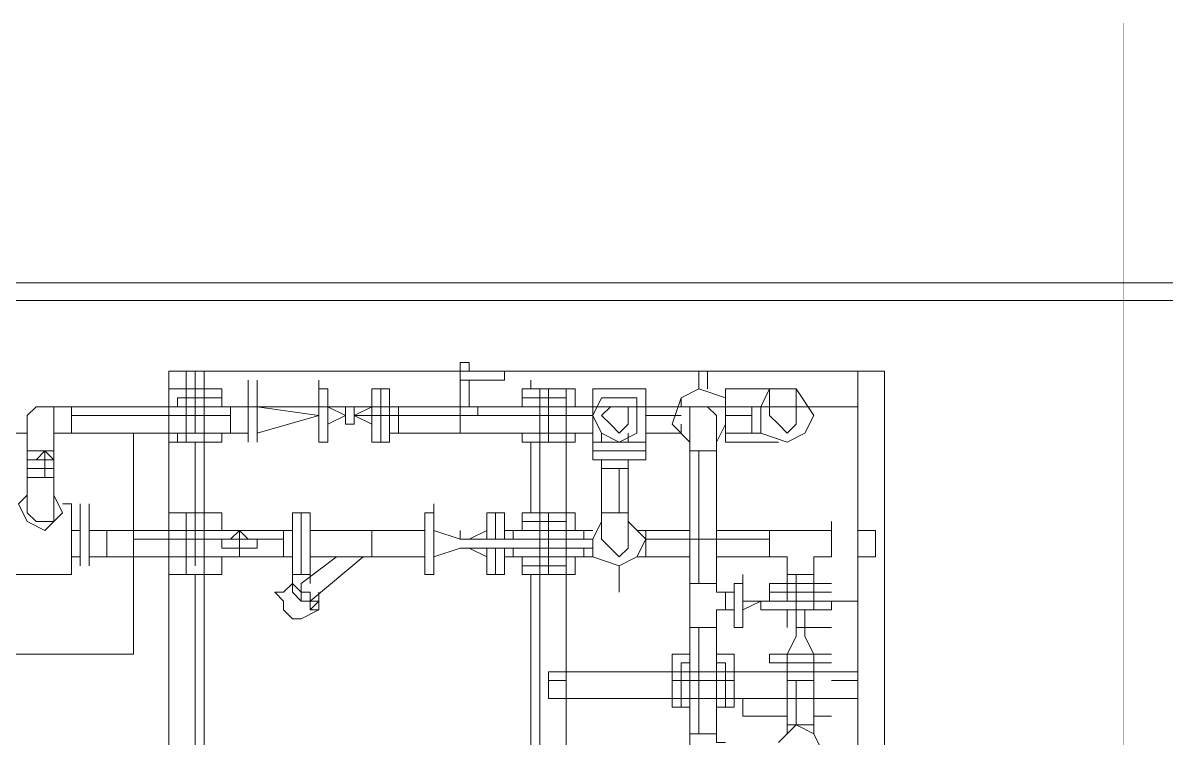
# Model space of a CAD drawing. Header units: inches. Extents: x -1128 to 651, y 96 to 845.
# Drawn here: x -1089.181 to -1085.506, y 719.782 to 722.081 of the extents above; entities that cross this region are included whole.
import ezdxf

# ---------------------------------------------------------------- set-up
doc = ezdxf.new("R2010")
doc.units = ezdxf.units.IN
doc.header["$MEASUREMENT"] = 0
for name, color, linetype, lineweight in [('Cables', 7, 'Continuous', 0), ('Equipment', 7, 'Continuous', 0), ('Layout', 6, 'Continuous', 18)]:
    doc.layers.add(name, color=color, linetype=linetype, lineweight=lineweight)

msp = doc.modelspace()

# ---------------------------------------------------------------- linework, layer by layer
at = {"layer": 'Cables', "color": 0, "lineweight": 0}
msp.add_lwpolyline([(-1090.5581, 721.1881), (-1064.4141, 721.1881)], dxfattribs=at)
msp.add_open_spline([(-1064.4536, 721.2449), (-1064.4536, 721.2449), (-1064.3906, 721.2449), (-1064.3906, 721.2449), (-1064.3906, 721.2449), (-1064.4536, 721.2449), (-1064.4536, 721.2449), (-1064.4536, 721.2449), (-1090.5581, 721.2449), (-1090.5581, 721.2449)], degree=3, knots=[0, 0, 0, 0, 1, 1, 1, 2, 2, 2, 3, 3, 3, 3], dxfattribs=at)
at = {"layer": 'Equipment', "color": 0}
for points in [[(-1088.712, 720.9609), (-1088.712, 718.5185)], [(-1088.5985, 718.5185), (-1088.5985, 720.9609), (-1088.712, 720.9609)], [(-1088.712, 720.9609), (-1088.6269, 720.9609)], [(-1088.712, 720.9609), (-1088.712, 720.9042)], [(-1086.4969, 720.8473), (-1086.4969, 720.9609), (-1088.6553, 720.9609), (-1088.6553, 720.8473), (-1086.4969, 720.8473)], [(-1087.7749, 720.9609), (-1088.6553, 720.9609), (-1088.6553, 720.9042)], [(-1088.6269, 720.9609), (-1088.6269, 720.9042)], [(-1087.7749, 720.9893), (-1087.7465, 720.9893)], [(-1087.7749, 720.9609), (-1087.7749, 720.9893)], [(-1087.7749, 720.9609), (-1087.7749, 720.9893)], [(-1087.7465, 720.9893), (-1087.7749, 720.9893)], [(-1087.7749, 720.9893), (-1087.7749, 720.9609)], [(-1087.7749, 720.9326), (-1087.7749, 720.9609)], [(-1087.6328, 720.9609), (-1087.7749, 720.9609)], [(-1087.7465, 720.9609), (-1087.7749, 720.9609)], [(-1087.6328, 720.9609), (-1087.7749, 720.9609)], [(-1087.7465, 720.9893), (-1087.7465, 720.9609)], [(-1087.6328, 720.9326), (-1087.6328, 720.9609)], [(-1087.0081, 720.9609), (-1087.6328, 720.9609)], [(-1086.9797, 720.9609), (-1087.0081, 720.9609)], [(-1087.0081, 720.9609), (-1087.0081, 720.9042)], [(-1086.9797, 720.9609), (-1087.0081, 720.9609)], [(-1086.9797, 720.9609), (-1086.9797, 720.9042)], [(-1086.7809, 720.9609), (-1086.9797, 720.9609)], [(-1086.6956, 720.9609), (-1086.7809, 720.9609)], [(-1086.582, 720.9609), (-1086.6956, 720.9609)], [(-1086.4969, 720.9609), (-1086.582, 720.9609)], [(-1086.4969, 718.6037), (-1086.4117, 718.6037), (-1086.4117, 720.9609)], [(-1086.4969, 718.6037), (-1086.4969, 720.9609), (-1086.4117, 720.9609)], [(-1086.4969, 720.9609), (-1086.4969, 720.5065)], [(-1086.4969, 720.9609), (-1086.4117, 720.9609)], [(-1086.4969, 720.8473), (-1086.4969, 720.9609)], [(-1086.4117, 720.9609), (-1086.4117, 720.4498)], [(-1088.4565, 720.9042), (-1088.4565, 720.9326)], [(-1088.4281, 720.9042), (-1088.4281, 720.9326)], [(-1088.2292, 720.9042), (-1088.2292, 720.9326)], [(-1087.7749, 720.9326), (-1087.7465, 720.9326)], [(-1087.6328, 720.9326), (-1087.7749, 720.9326)], [(-1087.7749, 720.8473), (-1087.7749, 720.9326), (-1087.7465, 720.9326), (-1087.7465, 720.8473)], [(-1087.7749, 720.9326), (-1087.7749, 720.8473)], [(-1087.5477, 720.9042), (-1087.5477, 720.9326)], [(-1088.712, 720.8473), (-1088.712, 720.9042), (-1088.5417, 720.9042)], [(-1088.6269, 720.8757), (-1088.6269, 720.9042)], [(-1088.5417, 720.8473), (-1088.5417, 720.9042)], [(-1088.4565, 720.9042), (-1088.4565, 720.7337)], [(-1088.4565, 720.9042), (-1088.4565, 720.7337)], [(-1088.4281, 720.7337), (-1088.4281, 720.9042)], [(-1088.4281, 720.7337), (-1088.4281, 720.9042)], [(-1088.2292, 720.9042), (-1088.2292, 720.7337)], [(-1088.2292, 720.9042), (-1088.2292, 720.7337)], [(-1088.2292, 720.7337), (-1088.2292, 720.9042)], [(-1088.2009, 720.9042), (-1088.2292, 720.9042)], [(-1088.2009, 720.7337), (-1088.2009, 720.9042)], [(-1088.0589, 720.9042), (-1088.0589, 720.7337)], [(-1088.0589, 720.9042), (-1088.0305, 720.9042)], [(-1088.0305, 720.9042), (-1088.0305, 720.7337)], [(-1088.0305, 720.7337), (-1088.0305, 720.9042)], [(-1088.002, 720.9042), (-1088.0305, 720.9042)], [(-1088.002, 720.7337), (-1088.002, 720.9042)], [(-1087.4056, 720.9042), (-1087.5761, 720.9042)], [(-1087.5761, 720.8473), (-1087.5761, 720.9042)], [(-1087.5477, 720.9042), (-1087.4341, 720.9042)], [(-1087.4341, 718.6037), (-1087.5192, 718.6037), (-1087.5192, 720.9042), (-1087.4341, 720.9042), (-1087.4341, 718.6037)], [(-1087.4909, 720.8757), (-1087.4909, 720.9042)], [(-1087.4909, 720.9042), (-1087.4909, 720.7337)], [(-1087.4056, 720.8473), (-1087.4056, 720.9042)], [(-1087.1784, 720.9042), (-1087.3489, 720.9042)], [(-1087.3489, 720.7337), (-1087.1784, 720.7337), (-1087.1784, 720.9042)], [(-1087.3489, 720.7337), (-1087.3489, 720.9042)], [(-1087.0081, 720.9042), (-1087.0649, 720.8757), (-1087.0933, 720.7906), (-1087.0365, 720.7337)], [(-1086.9513, 720.7337), (-1086.9228, 720.7906), (-1086.9228, 720.8757), (-1087.0081, 720.9042)], [(-1086.9228, 720.8473), (-1086.9228, 720.9042), (-1086.7809, 720.9042)], [(-1086.7809, 720.9042), (-1086.8092, 720.8473), (-1086.8092, 720.7621), (-1086.7241, 720.7337), (-1086.6672, 720.7621), (-1086.6389, 720.8189)], [(-1086.6956, 720.9042), (-1086.7809, 720.9042), (-1086.7809, 720.8189)], [(-1086.6956, 720.8189), (-1086.6956, 720.9042), (-1086.7809, 720.9042)], [(-1086.6389, 720.8189), (-1086.6956, 720.9042)], [(-1088.6837, 720.8473), (-1088.6837, 720.8757), (-1088.5417, 720.8757)], [(-1088.5417, 720.8473), (-1088.5417, 720.8757)], [(-1088.2292, 720.8473), (-1088.2292, 720.8757)], [(-1088.0305, 720.8473), (-1088.0305, 720.8757)], [(-1088.0305, 720.8473), (-1088.0305, 720.8757)], [(-1087.4341, 720.8473), (-1087.4341, 720.8757), (-1087.5761, 720.8757)], [(-1087.5761, 720.8473), (-1087.5761, 720.8757)], [(-1087.2069, 720.8189), (-1087.2069, 720.8757), (-1087.2637, 720.8757), (-1087.3205, 720.8757), (-1087.3489, 720.8189), (-1087.3205, 720.7621), (-1087.2637, 720.7337), (-1087.2069, 720.7621), (-1087.2069, 720.8189)], [(-1087.0649, 720.8473), (-1087.0649, 720.8757)], [(-1087.0649, 720.8473), (-1087.0649, 720.8757)], [(-1087.0649, 720.8473), (-1087.0649, 720.8757)], [(-1086.9228, 720.8473), (-1086.9228, 720.8757)], [(-1086.9228, 720.8473), (-1086.9228, 720.8757)], [(-1086.9228, 720.8473), (-1086.9228, 720.8757)], [(-1086.9228, 720.8473), (-1086.9228, 720.8757)], [(-1086.4969, 720.8473), (-1086.4969, 720.8757)], [(-1089.0813, 720.8189), (-1089.0813, 720.8473), (-1089.1097, 720.8473), (-1089.1381, 720.8473), (-1089.1665, 720.8189), (-1089.1665, 720.7053)], [(-1089.0813, 720.8189), (-1089.0813, 720.8473), (-1089.1097, 720.8473), (-1089.1381, 720.8473), (-1089.1665, 720.8189)], [(-1089.0245, 720.8473), (-1089.1097, 720.8473)], [(-1089.0813, 720.8189), (-1089.0813, 720.7053)], [(-1089.0245, 720.8189), (-1088.5133, 720.8189), (-1088.5133, 720.8473)], [(-1089.0245, 720.8473), (-1089.0245, 720.7621)], [(-1088.5133, 720.8473), (-1089.0245, 720.8473)], [(-1089.0245, 720.7621), (-1089.0245, 720.8473)], [(-1088.6553, 720.8473), (-1088.6553, 720.7337)], [(-1088.2292, 720.8473), (-1088.5417, 720.8473)], [(-1088.5133, 720.8473), (-1088.5133, 720.7621)], [(-1088.5133, 720.8473), (-1088.4565, 720.8473)], [(-1088.5133, 720.7621), (-1088.5133, 720.8189)], [(-1088.4281, 720.7621), (-1088.2292, 720.8189), (-1088.4281, 720.8473)], [(-1088.2292, 720.8473), (-1088.2292, 720.7621)], [(-1088.1441, 720.8189), (-1088.2009, 720.8473)], [(-1088.0589, 720.8473), (-1088.2009, 720.8473)], [(-1088.1441, 720.8189), (-1088.2009, 720.7906)], [(-1088.1441, 720.8189), (-1088.1441, 720.7906), (-1088.1156, 720.7906), (-1088.1156, 720.8473), (-1088.1441, 720.8473), (-1088.1441, 720.8189)], [(-1088.1156, 720.8189), (-1088.1156, 720.8473)], [(-1088.1156, 720.8189), (-1088.0589, 720.8473)], [(-1088.1156, 720.8189), (-1088.0589, 720.7906)], [(-1088.0305, 720.8473), (-1088.0305, 720.7621)], [(-1087.7749, 720.8473), (-1088.002, 720.8473)], [(-1087.9737, 720.8473), (-1088.002, 720.8473)], [(-1087.9737, 720.8473), (-1087.9737, 720.7621), (-1087.7749, 720.7621)], [(-1087.7749, 720.8473), (-1087.9737, 720.8473)], [(-1087.9737, 720.7621), (-1087.9737, 720.8473)], [(-1087.9737, 720.8189), (-1087.3489, 720.8189)], [(-1087.7749, 720.8473), (-1087.7749, 720.7621)], [(-1087.3489, 720.8473), (-1087.7749, 720.8473)], [(-1087.5761, 720.8473), (-1087.7465, 720.8473)], [(-1087.7181, 720.8189), (-1087.7181, 720.8473)], [(-1087.3489, 720.8473), (-1087.4056, 720.8473)], [(-1087.2353, 720.8189), (-1087.2353, 720.8473), (-1087.2637, 720.8473), (-1087.292, 720.8473), (-1087.3205, 720.8189), (-1087.292, 720.7906), (-1087.2637, 720.7621), (-1087.2353, 720.7906), (-1087.2353, 720.8189)], [(-1087.0649, 720.8473), (-1087.1784, 720.8473)], [(-1087.0649, 720.8473), (-1087.1784, 720.8473)], [(-1087.1784, 720.8189), (-1087.0649, 720.8189)], [(-1086.9513, 720.8189), (-1086.9797, 720.8473), (-1087.0365, 720.8473), (-1087.0365, 720.8189)], [(-1087.0081, 720.8473), (-1087.0365, 720.8473), (-1087.0365, 720.8189)], [(-1087.0365, 720.7053), (-1086.9513, 720.7053), (-1086.9513, 720.8189)], [(-1087.0365, 720.7053), (-1087.0365, 720.8189)], [(-1086.9513, 720.8189), (-1086.9797, 720.8473), (-1087.0081, 720.8473)], [(-1086.8377, 720.8473), (-1086.8377, 720.7621), (-1086.9228, 720.7621)], [(-1086.8377, 720.8473), (-1086.9228, 720.8473)], [(-1086.9228, 720.8189), (-1086.8377, 720.8189)], [(-1086.8377, 720.7621), (-1086.8377, 720.8473)], [(-1086.8092, 720.8473), (-1086.8377, 720.8473)], [(-1086.7809, 720.8189), (-1086.7525, 720.7906), (-1086.7241, 720.7621), (-1086.6956, 720.7906), (-1086.6956, 720.8189)], [(-1086.7809, 720.8189), (-1086.7525, 720.7906), (-1086.7241, 720.7621), (-1086.6956, 720.7906), (-1086.6956, 720.8189)], [(-1086.582, 720.8473), (-1086.6389, 720.8473)], [(-1088.2292, 720.7621), (-1088.2292, 720.7906)], [(-1088.0305, 720.7621), (-1088.0305, 720.7906)], [(-1087.0649, 720.7621), (-1087.0649, 720.7906)], [(-1087.0649, 720.7621), (-1087.0649, 720.7906)], [(-1087.0649, 720.7906), (-1087.0649, 720.7621)], [(-1086.9228, 720.7621), (-1086.9228, 720.7906)], [(-1086.9228, 720.7621), (-1086.9228, 720.7906)], [(-1086.9228, 720.7906), (-1086.9228, 720.7621)], [(-1090.4728, 720.7621), (-1089.1665, 720.7621)], [(-1090.4728, 720.7621), (-1089.1665, 720.7621)], [(-1089.0813, 720.7621), (-1089.0245, 720.7621)], [(-1089.0813, 720.7621), (-1088.8256, 720.7621)], [(-1089.0813, 720.7621), (-1088.8256, 720.7621)], [(-1088.5133, 720.7621), (-1089.0245, 720.7621)], [(-1088.8256, 720.7621), (-1088.8256, 720.4498)], [(-1088.8256, 720.7621), (-1088.8256, 720.4498)], [(-1088.5417, 720.7337), (-1088.712, 720.7337), (-1088.712, 720.7621)], [(-1088.6837, 720.7337), (-1088.6837, 720.7621)], [(-1088.6837, 720.7337), (-1088.5417, 720.7337), (-1088.5417, 720.7621)], [(-1088.5417, 720.7337), (-1088.5417, 720.7621)], [(-1088.5133, 720.7621), (-1088.4565, 720.7621)], [(-1088.4565, 720.7337), (-1088.4565, 720.7621)], [(-1088.4281, 720.7337), (-1088.4281, 720.7621)], [(-1088.2292, 720.7337), (-1088.2292, 720.7621)], [(-1087.9737, 720.7621), (-1088.002, 720.7621)], [(-1087.3489, 720.7621), (-1087.7749, 720.7621)], [(-1087.5761, 720.7337), (-1087.5761, 720.7621)], [(-1087.5761, 720.7337), (-1087.4341, 720.7337), (-1087.4341, 720.7621)], [(-1087.5761, 720.7337), (-1087.5761, 720.7621)], [(-1087.4056, 720.7337), (-1087.4056, 720.7621)], [(-1087.3205, 720.7337), (-1087.3205, 720.7621)], [(-1087.2353, 720.7337), (-1087.2353, 720.7621)], [(-1087.0649, 720.7621), (-1087.1784, 720.7621)], [(-1086.9228, 720.7337), (-1086.9228, 720.7621)], [(-1086.8377, 720.7621), (-1086.8092, 720.7621)], [(-1089.1665, 720.7053), (-1089.0813, 720.7053)], [(-1089.1665, 720.7053), (-1089.1665, 720.677)], [(-1089.0813, 720.7053), (-1089.1665, 720.7053)], [(-1089.1097, 720.7053), (-1089.1381, 720.677)], [(-1089.0813, 720.677), (-1089.1097, 720.7053)], [(-1089.1097, 720.677), (-1089.1097, 720.7053)], [(-1089.1097, 720.6201), (-1089.1097, 720.7053)], [(-1089.0813, 720.7053), (-1089.0813, 720.677)], [(-1088.712, 720.7337), (-1088.712, 720.5065)], [(-1088.6269, 720.7337), (-1088.6269, 720.5065)], [(-1088.2009, 720.7337), (-1088.2292, 720.7337)], [(-1088.0589, 720.7337), (-1088.0305, 720.7337)], [(-1088.002, 720.7337), (-1088.0305, 720.7337)], [(-1087.4056, 720.7337), (-1087.5761, 720.7337)], [(-1087.5477, 720.7337), (-1087.5477, 720.5065)], [(-1087.4341, 720.7337), (-1087.4341, 720.5065)], [(-1087.1784, 720.7337), (-1087.3489, 720.7337)], [(-1087.3489, 720.7337), (-1087.3489, 720.7053)], [(-1087.1784, 720.7053), (-1087.3489, 720.7053)], [(-1087.3489, 720.7053), (-1087.1784, 720.7053)], [(-1087.3489, 720.677), (-1087.3489, 720.7053)], [(-1087.1784, 720.7337), (-1087.1784, 720.7053)], [(-1087.1784, 720.677), (-1087.1784, 720.7053)], [(-1087.0365, 720.7053), (-1086.9513, 720.7053)], [(-1086.9513, 720.2793), (-1087.0365, 720.2793), (-1087.0365, 720.7053)], [(-1087.0081, 720.7053), (-1087.0081, 720.2793)], [(-1086.9513, 720.2793), (-1086.9513, 720.7053)], [(-1086.7525, 720.7337), (-1086.9228, 720.7337)], [(-1089.0813, 720.677), (-1089.1665, 720.677)], [(-1089.0813, 720.677), (-1089.1665, 720.677)], [(-1089.1665, 720.677), (-1089.1665, 720.6485)], [(-1089.1097, 720.677), (-1089.1381, 720.677)], [(-1089.0813, 720.677), (-1089.0813, 720.6485)], [(-1087.3489, 720.677), (-1087.1784, 720.677)], [(-1087.3205, 720.6485), (-1087.3205, 720.677)], [(-1087.2353, 720.6485), (-1087.2353, 720.677)], [(-1089.1665, 720.6485), (-1089.1665, 720.6201)], [(-1089.0813, 720.6485), (-1089.1665, 720.6485)], [(-1089.1381, 720.6485), (-1089.0813, 720.6485)], [(-1089.1381, 720.6485), (-1089.1097, 720.6485)], [(-1089.0813, 720.6485), (-1089.0813, 720.6201)], [(-1087.3205, 720.6485), (-1087.2353, 720.6485)], [(-1087.2353, 720.6485), (-1087.3205, 720.6485)], [(-1087.3205, 720.5065), (-1087.2353, 720.5065), (-1087.2353, 720.6485)], [(-1087.3205, 720.6485), (-1087.3205, 720.5065)], [(-1087.2637, 720.5065), (-1087.2637, 720.6485)], [(-1089.0813, 720.6201), (-1089.1665, 720.6201), (-1089.1665, 720.5065)], [(-1089.0813, 720.6201), (-1089.1665, 720.6201)], [(-1089.0813, 720.6201), (-1089.0813, 720.5065)], [(-1089.1665, 720.5634), (-1089.1949, 720.5349), (-1089.1665, 720.4781), (-1089.1097, 720.4498), (-1089.0813, 720.4781), (-1089.0528, 720.5065)], [(-1089.0528, 720.5065), (-1089.0813, 720.5634)], [(-1089.0245, 720.5349), (-1089.0528, 720.5349)], [(-1088.9961, 720.5065), (-1088.9961, 720.5349)], [(-1088.9677, 720.5065), (-1088.9677, 720.5349)], [(-1087.86, 720.5065), (-1087.86, 720.5349)], [(-1086.4969, 720.5065), (-1086.4969, 720.5349)], [(-1089.1665, 720.5065), (-1089.1381, 720.4781), (-1089.0813, 720.4781), (-1089.0813, 720.5065)], [(-1089.1665, 720.5065), (-1089.1381, 720.4781), (-1089.0813, 720.4781), (-1089.0813, 720.5065)], [(-1088.9961, 720.5065), (-1088.9961, 720.3362)], [(-1088.9961, 720.5065), (-1088.9961, 720.3362)], [(-1088.9677, 720.3362), (-1088.9677, 720.5065)], [(-1088.9677, 720.3362), (-1088.9677, 720.5065)], [(-1088.712, 720.4498), (-1088.712, 720.5065), (-1088.5417, 720.5065)], [(-1088.6553, 720.5065), (-1088.6553, 720.3078)], [(-1088.6269, 720.4781), (-1088.6269, 720.5065)], [(-1088.5417, 720.4498), (-1088.5417, 720.5065)], [(-1088.3145, 720.5065), (-1088.2861, 720.5065)], [(-1088.3145, 720.3078), (-1088.3145, 720.5065)], [(-1088.2861, 720.5065), (-1088.2861, 720.3078)], [(-1088.2577, 720.5065), (-1088.2861, 720.5065)], [(-1088.2861, 720.3078), (-1088.2861, 720.5065)], [(-1088.2577, 720.5065), (-1088.2577, 720.3078)], [(-1087.8884, 720.3078), (-1087.8884, 720.5065)], [(-1087.8884, 720.5065), (-1087.86, 720.5065)], [(-1087.86, 720.3078), (-1087.86, 720.5065)], [(-1087.86, 720.3078), (-1087.86, 720.5065)], [(-1087.86, 720.3078), (-1087.86, 720.5065)], [(-1087.6897, 720.4214), (-1087.6897, 720.5065)], [(-1087.6897, 720.5065), (-1087.6613, 720.5065)], [(-1087.6613, 720.4214), (-1087.6613, 720.5065)], [(-1087.6328, 720.5065), (-1087.6613, 720.5065)], [(-1087.6613, 720.5065), (-1087.6613, 720.4214)], [(-1087.6328, 720.5065), (-1087.6328, 720.4214)], [(-1087.5761, 720.4498), (-1087.5761, 720.5065), (-1087.4056, 720.5065)], [(-1087.4909, 720.5065), (-1087.4909, 720.3078)], [(-1087.4056, 720.4498), (-1087.4056, 720.5065)], [(-1087.2353, 720.5065), (-1087.3205, 720.5065), (-1087.3205, 720.4214)], [(-1087.2353, 720.5065), (-1087.2353, 720.4214)], [(-1086.4969, 720.3078), (-1086.4969, 720.5065)], [(-1086.4969, 720.5065), (-1086.4969, 720.3078)], [(-1089.0245, 720.4498), (-1088.9961, 720.4498)], [(-1088.9109, 720.4498), (-1088.9677, 720.4498)], [(-1088.9109, 720.4498), (-1088.9109, 720.3645), (-1088.8256, 720.3645)], [(-1088.9109, 720.4498), (-1088.8256, 720.4498)], [(-1088.9109, 720.3645), (-1088.9109, 720.4498)], [(-1088.8256, 720.3645), (-1088.8256, 720.4498)], [(-1088.8256, 720.3645), (-1088.8256, 720.4498)], [(-1088.4849, 720.4498), (-1088.8256, 720.4498)], [(-1088.4565, 720.4214), (-1088.4849, 720.4498), (-1088.5133, 720.4214)], [(-1088.4849, 720.3645), (-1088.4849, 720.4498)], [(-1088.3428, 720.4498), (-1088.4849, 720.4498)], [(-1088.3428, 720.4498), (-1088.3145, 720.4498)], [(-1088.3428, 720.3645), (-1088.3428, 720.4498)], [(-1088.3428, 720.3645), (-1088.3428, 720.4498)], [(-1088.0589, 720.4498), (-1088.2577, 720.4498)], [(-1088.0589, 720.4498), (-1088.0589, 720.3645)], [(-1088.0589, 720.3645), (-1088.0589, 720.4498)], [(-1088.0589, 720.4498), (-1087.8884, 720.4498)], [(-1087.86, 720.4498), (-1087.86, 720.3645)], [(-1087.7749, 720.4214), (-1087.86, 720.4498)], [(-1087.7749, 720.4214), (-1087.7749, 720.4498)], [(-1087.7465, 720.4214), (-1087.6897, 720.4498)], [(-1087.6613, 720.4498), (-1087.6613, 720.4781)], [(-1087.6613, 720.4214), (-1087.6613, 720.4498)], [(-1087.6045, 720.4498), (-1087.6328, 720.4498)], [(-1087.6045, 720.4498), (-1087.6045, 720.4214)], [(-1087.3772, 720.4498), (-1087.6045, 720.4498)], [(-1087.6045, 720.4214), (-1087.6045, 720.4498)], [(-1087.5761, 720.4498), (-1087.5761, 720.4781)], [(-1087.4341, 720.4498), (-1087.4341, 720.4781), (-1087.5761, 720.4781)], [(-1087.3772, 720.4214), (-1087.3772, 720.4498)], [(-1087.3772, 720.4498), (-1087.3772, 720.4214)], [(-1087.3489, 720.4498), (-1087.3772, 720.4498)], [(-1087.3205, 720.4781), (-1087.3489, 720.4214), (-1087.3489, 720.3645), (-1087.2637, 720.3362)], [(-1087.2637, 720.3362), (-1087.2069, 720.3645), (-1087.1784, 720.4214), (-1087.2353, 720.4781)], [(-1087.1784, 720.4498), (-1087.2069, 720.4498)], [(-1087.0365, 720.4498), (-1087.1784, 720.4498)], [(-1087.1784, 720.3645), (-1087.1784, 720.4498)], [(-1087.1784, 720.3645), (-1087.1784, 720.4498)], [(-1086.7809, 720.4498), (-1086.9513, 720.4498)], [(-1086.7809, 720.3645), (-1086.7809, 720.4498)], [(-1086.7809, 720.4498), (-1086.7809, 720.3645)], [(-1086.582, 720.4498), (-1086.7809, 720.4498)], [(-1086.582, 720.4498), (-1086.582, 720.4781)], [(-1086.582, 720.4498), (-1086.582, 720.3645)], [(-1086.582, 720.4498), (-1086.582, 720.3645)], [(-1086.44, 720.4498), (-1086.4969, 720.4498)], [(-1086.44, 720.3645), (-1086.44, 720.4498)], [(-1086.44, 720.3645), (-1086.44, 720.4498)], [(-1088.8256, 720.4214), (-1088.3428, 720.4214)], [(-1088.4281, 720.4214), (-1088.5417, 720.4214)], [(-1088.5417, 720.4214), (-1088.5417, 720.3929)], [(-1088.4849, 720.4214), (-1088.5133, 720.4214)], [(-1088.4281, 720.4214), (-1088.4281, 720.3929)], [(-1087.7465, 720.4214), (-1087.7749, 720.4214)], [(-1087.3489, 720.4214), (-1087.7749, 720.4214)], [(-1087.6045, 720.4214), (-1087.3772, 720.4214)], [(-1087.3205, 720.4214), (-1087.292, 720.3929), (-1087.2637, 720.3645), (-1087.2353, 720.3929), (-1087.2353, 720.4214)], [(-1087.3205, 720.4214), (-1087.292, 720.3929), (-1087.2637, 720.3645), (-1087.2353, 720.3929), (-1087.2353, 720.4214)], [(-1087.1784, 720.4214), (-1086.7809, 720.4214)], [(-1088.4281, 720.3929), (-1088.5417, 720.3929)], [(-1088.5133, 720.3929), (-1088.4565, 720.3929)], [(-1088.5133, 720.3929), (-1088.4849, 720.3929)], [(-1087.7749, 720.3929), (-1087.86, 720.3645)], [(-1087.7749, 720.3929), (-1087.7465, 720.3929)], [(-1087.3489, 720.3929), (-1087.7749, 720.3929)], [(-1087.7465, 720.3929), (-1087.6897, 720.3645)], [(-1087.6897, 720.3078), (-1087.6897, 720.3929)], [(-1087.6613, 720.3645), (-1087.6613, 720.3929)], [(-1087.6613, 720.3078), (-1087.6613, 720.3929)], [(-1087.6613, 720.3645), (-1087.6613, 720.3929)], [(-1087.6613, 720.3929), (-1087.6613, 720.3078)], [(-1087.6328, 720.3929), (-1087.6328, 720.3078)], [(-1087.6045, 720.3929), (-1087.6045, 720.3645)], [(-1087.6045, 720.3645), (-1087.6045, 720.3929)], [(-1087.3772, 720.3645), (-1087.3772, 720.3929)], [(-1087.3772, 720.3929), (-1087.3772, 720.3645)], [(-1086.582, 720.3645), (-1086.582, 720.3929)], [(-1089.0245, 720.3645), (-1088.9961, 720.3645)], [(-1088.9961, 720.3362), (-1088.9961, 720.3645)], [(-1088.9109, 720.3645), (-1088.9677, 720.3645)], [(-1088.9677, 720.3362), (-1088.9677, 720.3645)], [(-1088.4849, 720.3645), (-1088.8256, 720.3645)], [(-1088.8256, 720.3645), (-1088.8256, 720.0521)], [(-1088.8256, 720.3645), (-1088.8256, 720.0521)], [(-1088.5417, 720.3078), (-1088.712, 720.3078), (-1088.712, 720.3645)], [(-1088.5417, 720.3078), (-1088.5417, 720.3645)], [(-1088.3428, 720.3645), (-1088.4849, 720.3645)], [(-1088.3428, 720.3645), (-1088.3145, 720.3645)], [(-1088.2861, 720.2793), (-1088.1725, 720.3645)], [(-1088.2577, 720.2226), (-1088.0872, 720.3645)], [(-1088.0589, 720.3645), (-1088.2577, 720.3645)], [(-1088.0589, 720.3645), (-1087.8884, 720.3645)], [(-1087.86, 720.3078), (-1087.86, 720.3362)], [(-1087.6045, 720.3645), (-1087.6328, 720.3645)], [(-1087.3772, 720.3645), (-1087.6045, 720.3645)], [(-1087.4056, 720.3078), (-1087.5761, 720.3078), (-1087.5761, 720.3645)], [(-1087.4341, 720.3362), (-1087.5761, 720.3362), (-1087.5761, 720.3645)], [(-1087.4341, 720.3362), (-1087.4341, 720.3645)], [(-1087.4056, 720.3078), (-1087.4056, 720.3645)], [(-1087.3489, 720.3645), (-1087.3772, 720.3645)], [(-1087.1784, 720.3645), (-1087.2069, 720.3645)], [(-1087.0365, 720.3645), (-1087.1784, 720.3645)], [(-1086.7809, 720.3645), (-1086.9513, 720.3645)], [(-1086.7241, 720.3645), (-1086.7809, 720.3645)], [(-1086.7241, 720.3645), (-1086.7241, 720.3078)], [(-1086.6389, 720.3645), (-1086.6389, 720.3078)], [(-1086.582, 720.3645), (-1086.6389, 720.3645)], [(-1086.44, 720.3645), (-1086.4969, 720.3645)], [(-1086.4969, 720.3078), (-1086.4969, 720.3362)], [(-1086.4117, 720.3645), (-1086.4117, 720.2509)], [(-1089.0245, 720.3078), (-1089.7628, 720.3078)], [(-1088.712, 720.3078), (-1088.712, 719.1434)], [(-1088.6269, 720.3078), (-1088.6269, 719.1434)], [(-1088.2577, 720.2793), (-1088.2577, 720.3078), (-1088.2861, 720.3078), (-1088.3145, 720.3078), (-1088.3145, 720.2793), (-1088.2861, 720.2509), (-1088.2861, 720.2226), (-1088.2577, 720.2226), (-1088.2292, 720.2226), (-1088.2292, 720.2509)], [(-1088.3145, 720.3078), (-1088.3145, 720.2509), (-1088.2861, 720.2226), (-1088.2577, 720.2226), (-1088.2577, 720.1942)], [(-1088.3145, 720.3078), (-1088.2861, 720.3078)], [(-1088.3145, 720.3078), (-1088.2861, 720.3078)], [(-1088.2577, 720.3078), (-1088.2861, 720.3078)], [(-1087.8884, 720.3078), (-1087.86, 720.3078)], [(-1087.6897, 720.3078), (-1087.6613, 720.3078)], [(-1087.6328, 720.3078), (-1087.6613, 720.3078)], [(-1087.5477, 720.3078), (-1087.5477, 719.1434)], [(-1087.4341, 720.3078), (-1087.4341, 719.1434)], [(-1086.8661, 720.2793), (-1086.8661, 720.3078)], [(-1086.6389, 720.3078), (-1086.7241, 720.3078)], [(-1086.7241, 720.2793), (-1086.7241, 720.3078)], [(-1086.6389, 720.3078), (-1086.7241, 720.3078)], [(-1086.7241, 720.3078), (-1086.7241, 720.2793)], [(-1086.6956, 720.2793), (-1086.6956, 720.3078)], [(-1086.6389, 720.3078), (-1086.6389, 720.2793)], [(-1086.4969, 720.3078), (-1086.4969, 720.2509)], [(-1088.3145, 720.2793), (-1088.3428, 720.2509)], [(-1088.2861, 720.2793), (-1088.2861, 720.2509), (-1088.2577, 720.2509), (-1088.2577, 720.2226)], [(-1087.0365, 720.1373), (-1087.0365, 720.2793)], [(-1086.9513, 720.2793), (-1087.0365, 720.2793)], [(-1086.9513, 720.2793), (-1086.9513, 720.2509), (-1086.9228, 720.2509)], [(-1086.8945, 720.2793), (-1086.8945, 720.1373)], [(-1086.8945, 720.2793), (-1086.8661, 720.2793)], [(-1086.8661, 720.1373), (-1086.8661, 720.2793)], [(-1086.8661, 720.1373), (-1086.8661, 720.2793)], [(-1086.8661, 720.2509), (-1086.8661, 720.2793)], [(-1086.8661, 720.2793), (-1086.8661, 720.1373)], [(-1086.7809, 720.2793), (-1086.6956, 720.2793)], [(-1086.7809, 720.2793), (-1086.7809, 720.2509)], [(-1086.7241, 720.2226), (-1086.7241, 720.2793)], [(-1086.7241, 720.2226), (-1086.7241, 720.2793)], [(-1086.7241, 720.2509), (-1086.7241, 720.2793)], [(-1086.6956, 720.2793), (-1086.6956, 720.2226)], [(-1086.6956, 720.2793), (-1086.6956, 720.2226)], [(-1086.6956, 720.2509), (-1086.6956, 720.2793)], [(-1086.6956, 720.2793), (-1086.582, 720.2793)], [(-1086.6389, 720.2509), (-1086.6389, 720.2793)], [(-1086.6389, 720.2509), (-1086.6389, 720.2793)], [(-1086.6389, 720.2509), (-1086.6389, 720.2793)], [(-1088.3428, 720.2509), (-1088.3713, 720.2509), (-1088.3428, 720.2226), (-1088.3428, 720.1942), (-1088.3145, 720.1657), (-1088.2861, 720.1657)], [(-1086.9228, 720.1942), (-1086.9228, 720.2509)], [(-1086.9228, 720.2509), (-1086.9228, 720.1942)], [(-1086.9228, 720.2509), (-1086.8945, 720.2509)], [(-1086.8661, 720.2509), (-1086.8661, 720.1942)], [(-1086.7809, 720.2226), (-1086.7809, 720.2509)], [(-1086.7241, 720.2509), (-1086.7809, 720.2509)], [(-1086.7809, 720.2226), (-1086.7809, 720.2509)], [(-1086.7809, 720.2509), (-1086.6956, 720.2509)], [(-1086.7241, 720.2509), (-1086.6956, 720.2509)], [(-1086.6389, 720.2509), (-1086.7241, 720.2509)], [(-1086.6389, 720.2509), (-1086.6956, 720.2509)], [(-1086.6956, 720.2226), (-1086.6956, 720.2509)], [(-1086.6956, 720.2509), (-1086.582, 720.2509)], [(-1086.6389, 720.2509), (-1086.6389, 720.2226)], [(-1086.582, 720.2509), (-1086.6389, 720.2509)], [(-1086.6389, 720.2226), (-1086.6389, 720.2509)], [(-1086.6389, 720.2226), (-1086.6389, 720.2509)], [(-1086.4969, 720.2509), (-1086.4969, 720.1942)], [(-1088.2292, 720.1942), (-1088.2861, 720.1657)], [(-1088.2577, 720.1942), (-1088.2292, 720.1942), (-1088.2292, 720.2226)], [(-1088.2577, 720.1942), (-1088.2292, 720.2226)], [(-1086.9513, 720.1373), (-1086.9513, 720.1942)], [(-1086.9513, 720.1942), (-1086.9228, 720.1942)], [(-1086.9228, 720.1942), (-1086.8945, 720.1942)], [(-1086.8092, 720.2226), (-1086.8661, 720.1942)], [(-1086.8092, 720.2226), (-1086.8661, 720.2226)], [(-1086.8092, 720.2226), (-1086.8092, 720.1942), (-1086.7809, 720.1942)], [(-1086.7809, 720.2226), (-1086.8092, 720.2226)], [(-1086.7809, 720.2226), (-1086.7241, 720.2226)], [(-1086.582, 720.2226), (-1086.7809, 720.2226)], [(-1086.7809, 720.1942), (-1086.6956, 720.1942)], [(-1086.582, 720.1942), (-1086.7809, 720.1942)], [(-1086.7241, 720.1373), (-1086.7241, 720.1942)], [(-1086.7241, 720.1373), (-1086.7241, 720.1942)], [(-1086.6956, 720.1942), (-1086.6956, 720.2226)], [(-1086.6956, 720.1942), (-1086.6956, 720.2226)], [(-1086.6389, 720.1942), (-1086.6956, 720.1942)], [(-1086.6956, 720.1942), (-1086.6956, 720.1373)], [(-1086.6956, 720.1942), (-1086.6956, 720.1373)], [(-1086.6672, 720.1657), (-1086.6672, 720.1942)], [(-1086.6389, 720.1942), (-1086.6389, 720.2226)], [(-1086.6389, 720.2226), (-1086.4969, 720.2226)], [(-1086.6389, 720.1942), (-1086.6389, 720.2226)], [(-1086.6389, 720.1942), (-1086.6389, 720.2226)], [(-1086.6389, 720.1942), (-1086.6389, 720.2226)], [(-1086.6389, 720.1942), (-1086.6389, 720.2226)], [(-1086.582, 720.1942), (-1086.6389, 720.1942)], [(-1086.582, 720.1942), (-1086.582, 720.2226)], [(-1086.4969, 720.1942), (-1086.4969, 719.9101)], [(-1086.4117, 720.1942), (-1086.4117, 719.3421)], [(-1086.8661, 720.1373), (-1086.8661, 720.1657)], [(-1086.7241, 720.1373), (-1086.7241, 720.1657)], [(-1086.6956, 720.1373), (-1086.6956, 720.1657)], [(-1086.6956, 720.1373), (-1086.6956, 720.1657)], [(-1086.6956, 720.1657), (-1086.6956, 720.1089)], [(-1086.6672, 720.1373), (-1086.6672, 720.1657)], [(-1086.4969, 720.1373), (-1086.4969, 720.1657)], [(-1087.0365, 720.1373), (-1086.9513, 720.1373)], [(-1086.9513, 719.7965), (-1087.0365, 719.7965), (-1087.0365, 719.967), (-1087.0365, 720.1373)], [(-1086.9513, 720.1373), (-1087.0365, 720.1373)], [(-1087.0081, 720.1373), (-1087.0081, 719.7965)], [(-1086.9513, 719.7965), (-1086.9513, 720.1373)], [(-1086.8945, 720.1373), (-1086.8661, 720.1373)], [(-1086.6672, 720.1089), (-1086.6672, 720.1373)], [(-1086.6956, 720.1089), (-1086.7241, 720.0521)], [(-1086.6672, 720.1089), (-1086.6389, 720.0521)], [(-1087.0933, 720.0521), (-1087.0933, 719.8817)], [(-1087.0365, 720.0521), (-1087.0933, 720.0521)], [(-1086.8945, 720.0521), (-1086.9513, 720.0521)], [(-1086.8945, 720.0521), (-1086.8945, 719.8817)], [(-1086.7809, 720.0237), (-1086.7809, 720.0521)], [(-1086.582, 720.0521), (-1086.7809, 720.0521)], [(-1086.7809, 720.0521), (-1086.7809, 720.0237)], [(-1086.7241, 720.0237), (-1086.7241, 720.0521)], [(-1086.6389, 720.0237), (-1086.6389, 720.0521)], [(-1087.0649, 720.0237), (-1087.0649, 719.8817)], [(-1087.0365, 720.0237), (-1087.0649, 720.0237)], [(-1086.9228, 720.0237), (-1086.9228, 719.8817), (-1086.9513, 719.8817)], [(-1086.9228, 720.0237), (-1086.9513, 720.0237)], [(-1086.7809, 720.0237), (-1086.582, 720.0237)], [(-1086.7809, 720.0237), (-1086.582, 720.0237)], [(-1086.582, 720.0237), (-1086.7809, 720.0237)], [(-1086.7241, 719.967), (-1086.7241, 720.0237)], [(-1086.6389, 720.0237), (-1086.7241, 720.0237)], [(-1086.6389, 719.967), (-1086.6389, 720.0237)], [(-1086.4969, 719.9953), (-1086.4969, 720.0237)], [(-1086.4969, 719.9953), (-1086.4969, 719.9101), (-1087.4909, 719.9101), (-1087.4909, 719.9953), (-1086.4969, 719.9953)], [(-1087.4909, 719.9953), (-1087.0933, 719.9953)], [(-1087.4909, 719.9101), (-1087.4909, 719.9953)], [(-1087.0365, 719.967), (-1087.0365, 719.9953)], [(-1086.8945, 719.9953), (-1086.7241, 719.9953)], [(-1086.6389, 719.9953), (-1086.582, 719.9953)], [(-1086.4969, 719.9953), (-1086.4969, 719.9101)], [(-1087.4909, 719.967), (-1087.4341, 719.967)], [(-1087.0933, 719.967), (-1086.8945, 719.967)], [(-1086.7241, 719.967), (-1086.6389, 719.967)], [(-1086.7241, 719.967), (-1086.6389, 719.967)], [(-1086.7241, 719.967), (-1086.6389, 719.967)], [(-1086.6389, 719.8249), (-1086.7241, 719.8249), (-1086.7241, 719.967)], [(-1086.6956, 719.967), (-1086.6956, 719.8249)], [(-1086.6389, 719.8249), (-1086.6389, 719.967)], [(-1086.582, 719.967), (-1086.4969, 719.967)], [(-1086.4969, 719.9101), (-1086.4969, 719.9385)], [(-1086.4969, 719.9101), (-1086.4969, 719.9385)], [(-1087.4909, 719.9101), (-1087.0933, 719.9101)], [(-1086.8945, 719.9101), (-1086.7241, 719.9101)], [(-1086.8661, 719.8534), (-1086.8661, 719.9101)], [(-1086.8661, 719.9101), (-1086.7241, 719.9101)], [(-1086.6389, 719.9101), (-1086.582, 719.9101)], [(-1086.6389, 719.9101), (-1086.582, 719.9101)], [(-1086.4969, 719.9101), (-1086.4969, 719.8534)], [(-1086.4969, 719.9101), (-1086.4969, 719.8534)], [(-1087.0365, 719.8817), (-1087.0933, 719.8817)], [(-1087.0365, 719.8817), (-1087.0649, 719.8817)], [(-1086.8945, 719.8817), (-1086.9513, 719.8817)], [(-1086.7241, 719.8534), (-1086.8661, 719.8534)], [(-1086.6105, 719.7398), (-1086.6389, 719.7965), (-1086.6956, 719.8249), (-1086.7525, 719.7681)], [(-1086.7241, 719.8249), (-1086.6389, 719.8249)], [(-1086.7241, 719.7965), (-1086.7241, 719.8249)], [(-1086.582, 719.8534), (-1086.6389, 719.8534)], [(-1086.6389, 719.7965), (-1086.6389, 719.8249)], [(-1086.4969, 719.8534), (-1086.4969, 719.5978)], [(-1087.0365, 719.6545), (-1087.0365, 719.7965)], [(-1086.9513, 719.7965), (-1087.0365, 719.7965)], [(-1086.9513, 719.7965), (-1086.9513, 719.7681), (-1086.9228, 719.7681)]]:
    msp.add_lwpolyline(points, dxfattribs=at)
for points in [[(-1088.6269, 720.7621), (-1088.6269, 720.7621), (-1088.6269, 720.8757), (-1088.6269, 720.8757), (-1088.6269, 720.8757), (-1088.6269, 720.7621), (-1088.6269, 720.7621)], [(-1087.4909, 720.7621), (-1087.4909, 720.7621), (-1087.4909, 720.8757), (-1087.4909, 720.8757), (-1087.4909, 720.8757), (-1087.4909, 720.7621), (-1087.4909, 720.7621)], [(-1087.7181, 720.8189), (-1087.7181, 720.8189), (-1088.1156, 720.8189), (-1088.1156, 720.8189), (-1088.1156, 720.8189), (-1087.7181, 720.8189), (-1087.7181, 720.8189)], [(-1087.3772, 720.8189), (-1087.3772, 720.8189), (-1087.3489, 720.8189), (-1087.3489, 720.8189), (-1087.3489, 720.8189), (-1087.3772, 720.8189), (-1087.3772, 720.8189)], [(-1089.0245, 720.5349), (-1089.0245, 720.5349), (-1089.0245, 720.3078), (-1089.0245, 720.3078), (-1089.0245, 720.3078), (-1089.0245, 720.5349), (-1089.0245, 720.5349)], [(-1088.6269, 720.3362), (-1088.6269, 720.3362), (-1088.6269, 720.4781), (-1088.6269, 720.4781), (-1088.6269, 720.4781), (-1088.6269, 720.3362), (-1088.6269, 720.3362)], [(-1087.2637, 720.2509), (-1087.2637, 720.2509), (-1087.2637, 720.3362), (-1087.2637, 720.3362), (-1087.2637, 720.3362), (-1087.2637, 720.2509), (-1087.2637, 720.2509)], [(-1086.582, 720.1373), (-1086.582, 720.1373), (-1086.6956, 720.1373), (-1086.6956, 720.1373), (-1086.6956, 720.1373), (-1086.582, 720.1373), (-1086.582, 720.1373)], [(-1088.8256, 720.0521), (-1088.8256, 720.0521), (-1090.4728, 720.0521), (-1090.4728, 720.0521), (-1090.4728, 720.0521), (-1088.8256, 720.0521), (-1088.8256, 720.0521)], [(-1086.9513, 719.967), (-1086.9513, 719.967), (-1087.0365, 719.967), (-1087.0365, 719.967), (-1087.0365, 719.967), (-1086.9513, 719.967), (-1086.9513, 719.967)]]:
    msp.add_open_spline(points, degree=3, knots=[0, 0, 0, 0, 1, 1, 1, 2, 2, 2, 2], dxfattribs=at)
at = {"layer": 'Layout', "const_width": 0.000902}
msp.add_lwpolyline([(-1091.0591, 722.0801), (-1091.0591, 717.5676), (-1085.6441, 717.5676), (-1085.6441, 722.0801), (-1091.0591, 722.0801)], dxfattribs=at)

doc.saveas('drawing.dxf')
